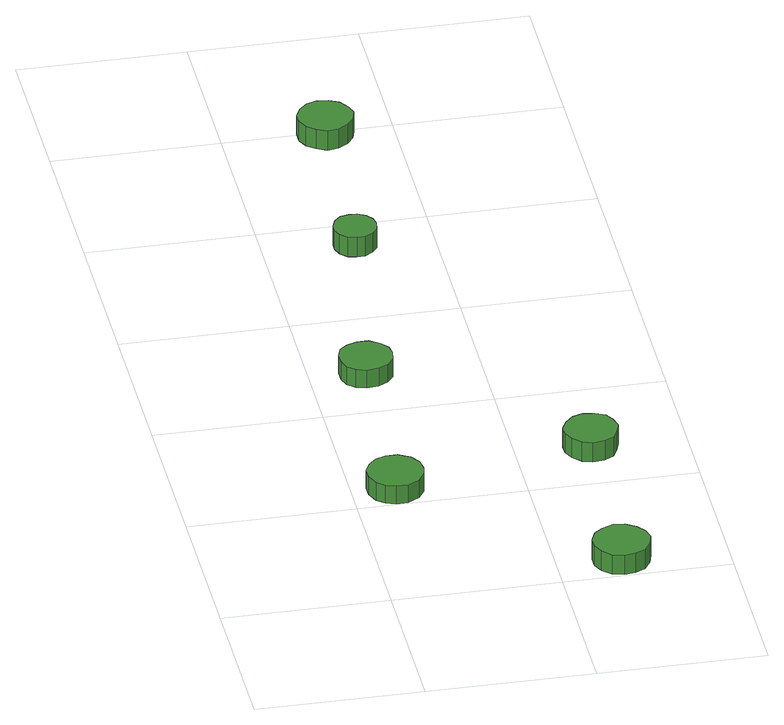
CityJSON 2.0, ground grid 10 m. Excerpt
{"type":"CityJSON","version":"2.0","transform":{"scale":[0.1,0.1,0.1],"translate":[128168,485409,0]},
"CityObjects":{
"tree1":{"type":"SolitaryVegetationObject","attributes":{"function":"something"},"geometry":[{"type":"MultiSurface","lod":"1","boundaries":[[[0,1,2,3,4,5,6,7,8,9,10,11,12,13,14]],[[15,16,17,18,19,20,21,22,23,24,25,26,27,28,29]],[[0,29,28,1]],[[1,28,27,2]],[[2,27,26,3]],[[3,26,25,4]],[[4,25,24,5]],[[5,24,23,6]],[[6,23,22,7]],[[7,22,21,8]],[[8,21,20,9]],[[9,20,19,10]],[[10,19,18,11]],[[11,18,17,12]],[[12,17,16,13]],[[13,16,15,14]],[[14,15,29,0]]]}]},
"tree2":{"type":"SolitaryVegetationObject","attributes":{"function":"something"},"geometry":[{"type":"MultiSurface","lod":"1","boundaries":[[[30,31,32,33,34,35,36,37,38,39,40,41,42,43,44]],[[45,46,47,48,49,50,51,52,53,54,55,56,57,58,59]],[[30,59,58,31]],[[31,58,57,32]],[[32,57,56,33]],[[33,56,55,34]],[[34,55,54,35]],[[35,54,53,36]],[[36,53,52,37]],[[37,52,51,38]],[[38,51,50,39]],[[39,50,49,40]],[[40,49,48,41]],[[41,48,47,42]],[[42,47,46,43]],[[43,46,45,44]],[[44,45,59,30]]]}]},
"tree3":{"type":"SolitaryVegetationObject","attributes":{"function":"something"},"geometry":[{"type":"MultiSurface","lod":"1","boundaries":[[[60,61,62,63,64,65,66,67,68,69,70,71,72,73,74]],[[75,76,77,78,79,80,81,82,83,84,85,86,87,88,89]],[[60,89,88,61]],[[61,88,87,62]],[[62,87,86,63]],[[63,86,85,64]],[[64,85,84,65]],[[65,84,83,66]],[[66,83,82,67]],[[67,82,81,68]],[[68,81,80,69]],[[69,80,79,70]],[[70,79,78,71]],[[71,78,77,72]],[[72,77,76,73]],[[73,76,75,74]],[[74,75,89,60]]]}]},
"tree4":{"type":"SolitaryVegetationObject","attributes":{"function":"something"},"geometry":[{"type":"MultiSurface","lod":"1","boundaries":[[[90,91,92,93,94,95,96,97,98,99,100,101,102,103,104]],[[105,106,107,108,109,110,111,112,113,114,115,116,117,118,119]],[[90,119,118,91]],[[91,118,117,92]],[[92,117,116,93]],[[93,116,115,94]],[[94,115,114,95]],[[95,114,113,96]],[[96,113,112,97]],[[97,112,111,98]],[[98,111,110,99]],[[99,110,109,100]],[[100,109,108,101]],[[101,108,107,102]],[[102,107,106,103]],[[103,106,105,104]],[[104,105,119,90]]]}]},
"tree5":{"type":"SolitaryVegetationObject","attributes":{"function":"something"},"geometry":[{"type":"MultiSurface","lod":"1","boundaries":[[[120,121,122,123,124,125,126,127,128,129,130,131,132,133,134]],[[135,136,137,138,139,140,141,142,143,144,145,146,147,148,149]],[[120,149,148,121]],[[121,148,147,122]],[[122,147,146,123]],[[123,146,145,124]],[[124,145,144,125]],[[125,144,143,126]],[[126,143,142,127]],[[127,142,141,128]],[[128,141,140,129]],[[129,140,139,130]],[[130,139,138,131]],[[131,138,137,132]],[[132,137,136,133]],[[133,136,135,134]],[[134,135,149,120]]]}]},
"tree6":{"type":"SolitaryVegetationObject","attributes":{"function":"something"},"geometry":[{"type":"MultiSurface","lod":"1","boundaries":[[[150,151,152,153,154,155,156,157,158,159,160,161,162,163,164]],[[165,166,167,168,169,170,171,172,173,174,175,176,177,178,179]],[[150,179,178,151]],[[151,178,177,152]],[[152,177,176,153]],[[153,176,175,154]],[[154,175,174,155]],[[155,174,173,156]],[[156,173,172,157]],[[157,172,171,158]],[[158,171,170,159]],[[159,170,169,160]],[[160,169,168,161]],[[161,168,167,162]],[[162,167,166,163]],[[163,166,165,164]],[[164,165,179,150]]]}]}
},
"vertices":[
[42,117,22],[41,124,22],[37,130,22],[30,134,22],[23,134,22],[17,132,22],[12,127,22],[9,121,22],[9,114,22],[12,107,22],[17,103,22],[23,101,22],[30,101,22],[37,105,22],[41,111,22],[41,111,10],[37,105,10],[30,101,10],[23,101,10],[17,103,10],[12,107,10],[9,114,10],[9,121,10],[12,127,10],[17,132,10],[23,134,10],[30,134,10],[37,130,10],[41,124,10],[42,117,10],
[48,239,24],[47,245,24],[43,250,24],[37,254,24],[30,254,24],[24,252,24],[19,248,24],[17,242,24],[17,235,24],[19,229,24],[24,225,24],[30,223,24],[37,224,24],[43,227,24],[47,232,24],[47,232,12],[43,227,12],[37,224,12],[30,223,12],[24,225,12],[19,229,12],[17,235,12],[17,242,12],[19,248,12],[24,252,12],[30,254,12],[37,254,12],[43,250,12],[47,245,12],[48,239,12],
[155,18,23],[153,25,23],[149,30,23],[143,34,23],[136,35,23],[129,32,23],[124,28,23],[121,21,23],[121,14,23],[124,8,23],[129,3,23],[136,1,23],[143,2,23],[149,5,23],[153,11,23],[153,11,10],[149,5,10],[143,2,10],[136,1,10],[129,3,10],[124,8,10],[121,14,10],[121,21,10],[124,28,10],[129,32,10],[136,35,10],[143,34,10],[149,30,10],[153,25,10],[155,18,10],
[66,377,24],[65,382,24],[62,386,24],[57,389,24],[52,389,24],[47,388,24],[43,384,24],[41,379,24],[41,374,24],[43,369,24],[47,365,24],[52,364,24],[57,364,24],[62,367,24],[65,371,24],[65,371,11],[62,367,11],[57,364,11],[52,364,11],[47,365,11],[43,369,11],[41,374,11],[41,379,11],[43,384,11],[47,388,11],[52,389,11],[57,389,11],[62,386,11],[65,382,11],[66,377,11],
[160,139,23],[158,146,23],[155,151,23],[149,154,23],[142,155,23],[136,153,23],[131,148,23],[128,142,23],[128,136,23],[131,130,23],[136,125,23],[142,123,23],[149,124,23],[155,127,23],[158,133,23],[158,133,10],[155,127,10],[149,124,10],[142,123,10],[136,125,10],[131,130,10],[128,136,10],[128,142,10],[131,148,10],[136,153,10],[142,155,10],[149,154,10],[155,151,10],[158,146,10],[160,139,10],
[77,498,23],[75,504,23],[71,510,23],[65,513,23],[58,514,23],[52,512,23],[47,507,23],[44,501,23],[44,494,23],[47,488,23],[52,484,23],[58,481,23],[65,482,23],[71,486,23],[75,491,23],[75,491,10],[71,486,10],[65,482,10],[58,481,10],[52,484,10],[47,488,10],[44,494,10],[44,501,10],[47,507,10],[52,512,10],[58,514,10],[65,513,10],[71,510,10],[75,504,10],[77,498,10]
]}
